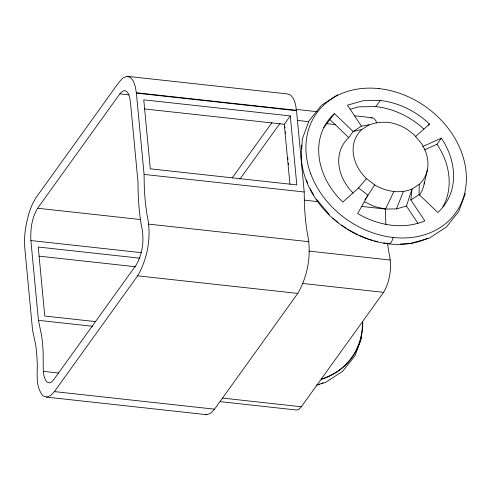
<?xml version="1.0" encoding="UTF-8"?>
<svg xmlns="http://www.w3.org/2000/svg" width="491" height="491" viewBox="0 0 491 491"><rect width="100%" height="100%" fill="white"/><g stroke="black" fill="none" stroke-linecap="round" stroke-linejoin="round"><path stroke-width="0.74" d="M422.745 146.551L441.366 138.161A71.913 57.84 35.7 0 1 437.831 212.499L419.105 194.589L419.21 184.377A39.9 32.093 35.7 0 0 421.174 143.126L414.57 135.289A39.9 32.093 35.7 0 0 387.252 122.228L377.714 122.351L369.048 124.837L361.444 126.144L353.17 131.514L348.776 137.621A45.866 36.893 35.7 0 0 353.054 193.012M43.257 371.331L43.147 352.342A90.418 30.872 -83.7 0 0 41.526 335.187L38.433 320.341L30.896 240.541C30.301 229.512 31.798 217.826 37.623 208.245L119.872 93.842L122.173 91.424L124.45 90.547L126.549 91.277L128.317 93.566L129.642 97.255L130.434 102.091L137.977 181.885L138.124 191.245A128.476 43.865 -83.7 0 0 141.347 225.332C144.532 238.589 142.998 253.338 136.068 265.177L53.82 379.574L51.518 381.998L49.241 382.876L47.142 382.145L45.375 379.856L44.049 376.167L43.257 371.331L58.509 373.007M301.241 159.035L302.284 139.076L308.71 121.639M417.909 223.215L406.438 206.067L412.01 189.047C399.791 194.105 385.858 191.533 374.731 184.954L367.98 195.252L357.663 213.536C377.714 225.394 402.823 230.027 424.85 220.913L410.832 199.954L412.01 189.047L419.21 184.377M424.114 184.033L427.391 169.88M393.174 237.472C392.383 239.761 391.628 243.561 388.768 243.892M361.664 337.698L354.975 355.809L342.62 371.337L325.742 382.329L316.456 385.018M465.407 193.399L458.717 211.511L446.362 227.038L429.484 238.037L410.065 243.622M361.959 206.472L385.515 209.062L396.476 208.914L403.35 191.527M385.908 224.485A128.476 43.865 -83.7 0 1 385.662 218.415L385.515 209.062L393.813 191.65M46.596 397.115L50.634 395.556L54.403 391.597L137.627 275.838C147.994 258.008 151.627 235.895 147.202 215.715A118.632 40.501 -83.7 0 1 144.225 184.242L144.078 174.422L136.357 92.738L296.496 110.315L304.217 191.999L304.365 201.813A118.632 40.501 -83.7 0 0 307.341 233.293C311.767 253.473 308.133 275.586 297.767 293.415L214.542 409.175L210.78 413.14L206.736 414.692L46.596 397.115L43.11 395.893C34.419 385.901 38.151 371.84 37.058 359.75A80.598 27.514 -83.7 0 0 35.616 344.461L32.541 329.995L24.82 248.311A31.829 10.87 -83.7 0 1 26.747 222.104L29.079 212.726L32.51 203.802L36.064 197.585L119.288 81.825L123.051 77.86L127.095 76.308L287.235 93.885L290.721 95.107L293.489 98.679L295.472 104.19L296.533 110.702L136.394 93.124L135.326 86.612L133.349 81.101L130.581 77.523L127.095 76.308M220.017 401.62L296.779 410.046L299.056 409.169L301.357 406.751L383.606 292.348C390.541 280.508 392.07 265.76 388.884 252.503A128.476 43.865 -83.7 0 1 387.516 243.174M308.974 120.964L320.862 105.988M232.182 177.951L271.965 122.615M239.884 179.154L280.109 123.21M289.935 184.18L284.271 124.278L290.285 115.913L143.765 99.826L150.289 168.83L296.81 184.911L290.285 115.913M323.747 127.574L334.445 113.599L353.17 131.514L361.849 129.501L369.048 124.837M350.126 109.266L358.645 106.829L375.83 106.602L380.224 100.495A71.913 57.84 35.7 0 1 429.465 124.033L428.588 125.254M364.905 199.53L365.783 198.309M366.66 197.087L367.98 195.252L358.504 187.936L342.81 202.071A71.913 57.84 35.7 0 1 334.445 113.599M424.555 149.865L436.972 144.268L441.366 138.161M358.504 187.936L366.489 178.589A39.9 32.093 35.7 0 1 361.849 129.501M415.454 136.651L429.465 124.033M321.329 105.442L337.642 94.763M410.832 199.954L419.105 194.589M370.852 118.159L371.988 117.717L374.087 118.454L375.854 120.737L376.738 123.198M396.476 208.914L406.438 206.067M378.34 88.583L379.101 88.632M380.224 100.495L363.033 100.716L347.419 105.191L361.444 126.144M295.993 109.376L317.272 111.715M354.508 115.802L371.988 117.717M119.872 93.842L129.023 94.849M297.417 120.418L308.814 121.67M326.294 123.591L335.414 124.591M144.581 108.947L284.271 124.278M144.078 174.422L304.217 191.999M304.199 200.132L318.641 201.715M37.623 208.245L140.573 219.545M148.834 224.135L308.974 241.713M309.017 251.122L390.339 260.052M30.896 240.541L141.469 252.681M139.978 258.198L38.249 247.034L44.767 316.032L95.635 321.617M303.045 283.503L383.606 292.348M39.065 256.149L135.479 266.736M137.627 275.838L297.767 293.415M38.433 320.341L92.578 326.282M222.319 398.072L301.357 406.751M54.403 391.597L214.542 409.175M385.515 209.062L374.295 206.484L364.254 201.684M205.342 414.201L206.736 414.692M366.489 178.589L374.731 184.954M330.056 119.712L348.776 137.621M316.535 199.358L318.512 201.703M318.997 202.28L329.228 214.42M284.829 126.684L285.044 127.991M285.4 131.803L285.547 133.325M287.849 157.679L287.99 159.201M288.352 163.012L288.499 164.534M424.359 182.634A45.866 36.893 35.7 0 1 419.578 195.074M362.751 321.795A85.851 69.053 35.7 0 1 321.605 379.273M362.432 321.795A85.551 68.808 35.7 0 1 321.433 379.07M375.83 106.602A71.913 57.84 35.7 0 1 423.991 129.121M436.972 144.268A71.913 57.84 35.7 0 1 442.888 206.828M427.931 238.288A85.851 69.053 35.7 0 1 345.455 228.045A85.851 69.053 35.7 0 1 301.216 155.751M301.382 148.822A85.851 69.053 35.7 0 1 301.787 145.048M409.224 243.315A85.551 68.808 35.7 0 1 400.294 244.064M388.78 243.579A85.551 68.808 35.7 0 1 383.557 242.849M377.53 241.621A85.551 68.808 35.7 0 1 374.523 240.854M373.031 240.43A85.551 68.808 35.7 0 1 368.581 239.025M367.851 238.773A85.551 68.808 35.7 0 1 359.4 235.373M358.007 234.723A85.551 68.808 35.7 0 1 347.873 229.223M346.621 228.438A85.551 68.808 35.7 0 1 341.675 225.099M338.078 222.398A85.551 68.808 35.7 0 1 332.916 218.084M313.577 194.884A85.551 68.808 35.7 0 1 310.244 188.857M307.716 183.382A85.551 68.808 35.7 0 1 306.359 179.945M323.207 382.851A85.551 68.808 35.7 0 1 321.2 383.686M319.837 384.214A85.551 68.808 35.7 0 1 317.745 384.95M310.754 173.839A85.551 68.808 35.7 0 0 447.632 221.877A85.551 68.808 35.7 0 0 400.03 93.437A85.551 68.808 35.7 0 0 310.754 173.839"/></g></svg>
